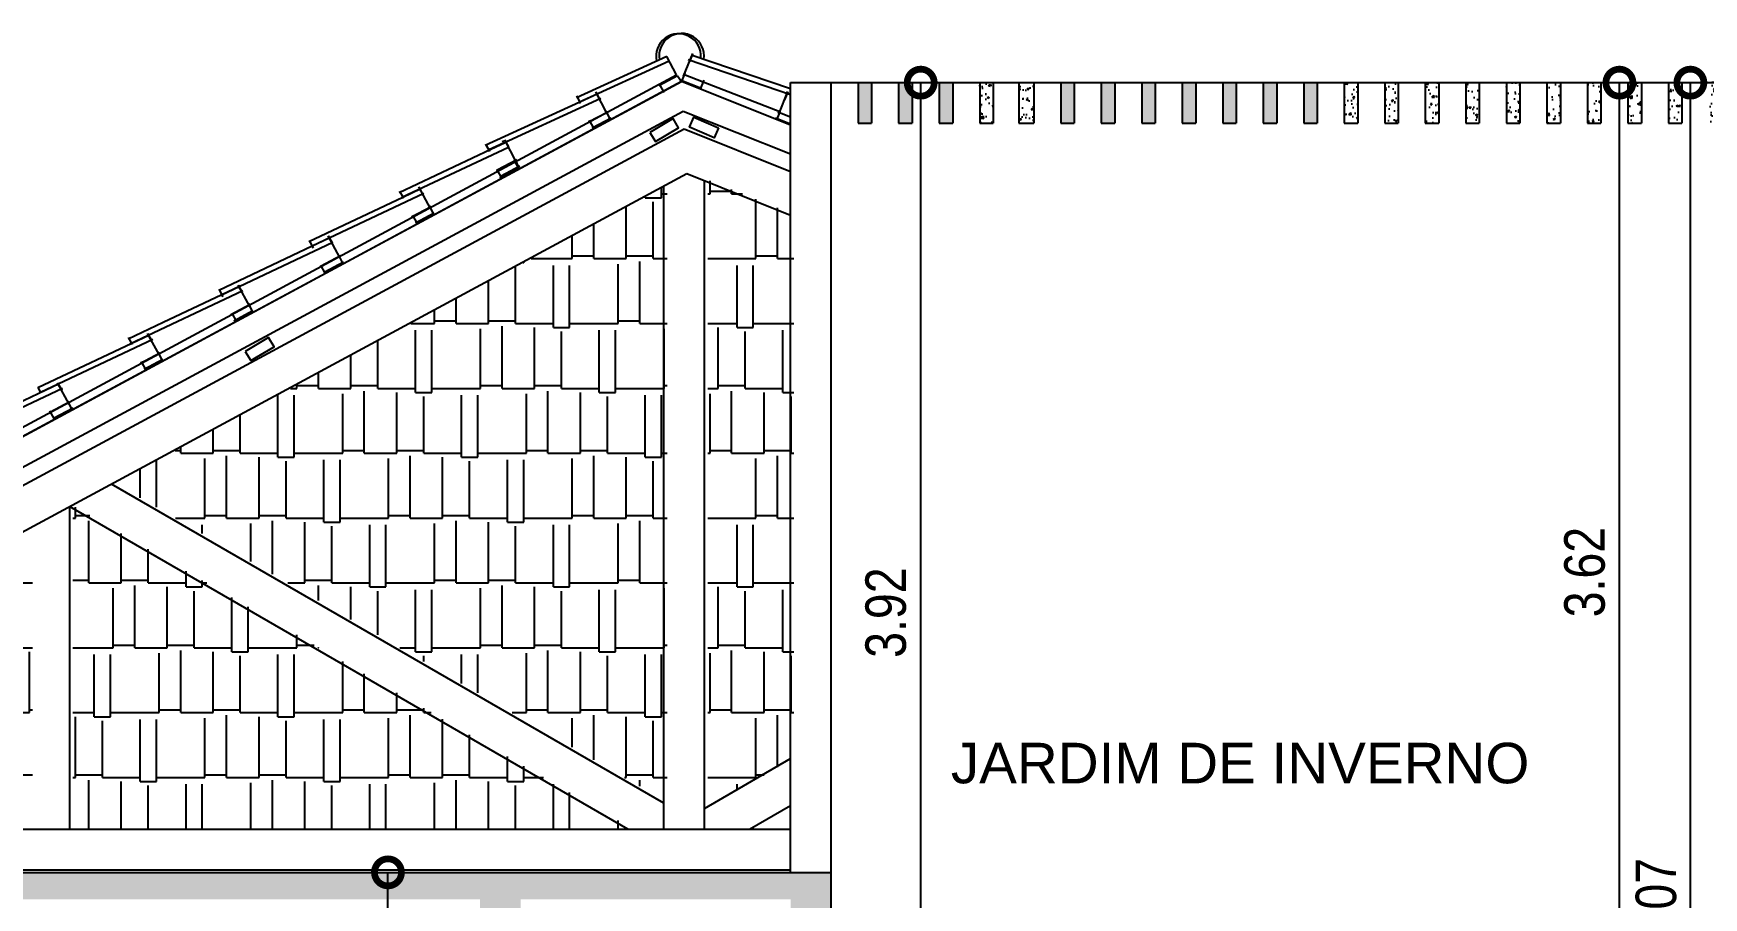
# Model space of a CAD drawing. Extents: x -109 to 1815, y -14679 to 345.
# Drawn here: x -100.11 to -93.93, y -44.51 to -41.31 of the extents above; entities that cross this region are included whole.
import ezdxf

# ---------------------------------------------------------------- set-up
doc = ezdxf.new("R2010")
doc.units = 0
doc.header["$MEASUREMENT"] = 0
doc.layers.get('0').update_dxf_attribs({"linetype": 'CONTINUOUS'})
doc.layers.get('DEFPOINTS').update_dxf_attribs({"linetype": 'CONTINUOUS'})
for name, color, linetype in [('corte-caibro', 2, 'CONTINUOUS'), ('corte-telha', 3, 'CONTINUOUS'), ('COTA', 1, 'CONTINUOUS'), ('LINHA-TELHA-VISTA', 1, 'CONTINUOUS'), ('linha-vista-3', 1, 'CONTINUOUS'), ('PAREDE', 6, 'CONTINUOUS'), ('PORTA', 3, 'CONTINUOUS')]:
    doc.layers.add(name, color=color, linetype=linetype)
doc.styles.add('REGUA120', font='arial.ttf')
doc.styles.add('SIMPLEX', font='techl___.ttf')
doc.dimstyles.new('50model', dxfattribs={"dimtxt": 0.15, "dimasz": 0.2, "dimexe": 0.08, "dimexo": 0.2, "dimgap": 0.05, "dimtad": 1, "dimzin": 4, "dimdsep": 46, "dimtxsty": 'SIMPLEX', "dimblk1": 'DOTSMALL', "dimblk2": 'DOTSMALL', "dimsah": 1, "dimcen": 0.2, "dimadec": 0, "dimazin": 0, "dimtfac": 1, "dimtmove": 2, "dimatfit": 3, "dimldrblk": 'DOTSMALL', "dimfxl": 1, "dimtvp": 1, "dimtolj": 1, "dimtzin": 0, "dimarcsym": 0})
pattern_1 = [(50, (0, 0), (0.21517805, -0.01882564), [0.0225, -0.2475]), (355, (0, 0), (-0.0416254, 0.22565764), [0.018, -0.198]), (100.4514, (0.01793, -0.00157), (0.1735528, 0.20683186), [0.01912206, -0.21034263]), (46.1842, (0, 0.06), (0.3201723, -0.0496557), [0.03375, -0.37125]), (96.6356, (0.02668, 0.05586), (0.2803988, 0.2922354), [0.0286831, -0.3155139]), (351.1842, (0, 0.06), (0.2803986, 0.2922356), [0.027, -0.297]), (21, (0.03, 0.045), (0.17907212, -0.12078567), [0.0225, -0.2475]), (326, (0.03, 0.045), (0.0729946, 0.217545), [0.018, -0.198]), (71.4514, (0.04492, 0.03493), (0.2520668, 0.09675915), [0.01912206, -0.21034263]), (37.5, (0, 0), (0.003647957, 0.099868156), [0, -0.1956, 0, -0.201, 0, -0.19875]), (7.5, (0, 0), (0.07892086, 0.11832351), [0, -0.1146, 0, -0.1911, 0, -0.07575]), (327.5, (-0.0669, 0), (0.16014673, -0.00676646), [0, -0.075, 0, -0.234, 0, -0.3105]), (317.5, (-0.0969, 0), (0.17495585, 0.0300315), [0, -0.0975, 0, -0.1554, 0, -0.2205])]
pattern_2 = [(50, (0, 0), (0.071726018, -0.006275213), [0.0075, -0.0825]), (355, (0, 0), (-0.013875133, 0.075219213), [0.006, -0.066]), (100.4514, (0.00598, -0.00052), (0.05785094, 0.068943954), [0.00637402, -0.07011421]), (46.1842, (0, 0.02), (0.106724105, -0.0165519), [0.01125, -0.12375]), (96.6356, (0.00889, 0.01862), (0.09346627, 0.09741179), [0.00956103, -0.1051713]), (351.1842, (0, 0.02), (0.0934662, 0.09741186), [0.009, -0.099]), (21, (0.01, 0.015), (0.059690705, -0.04026189), [0.0075, -0.0825]), (326, (0.01, 0.015), (0.024331533, 0.072515005), [0.006, -0.066]), (71.4514, (0.014974, 0.011645), (0.084022263, 0.03225305), [0.00637402, -0.07011421]), (37.5, (0, 0), (0.0012159855, 0.0332893854), [0, -0.0652, 0, -0.067, 0, -0.06625]), (7.5, (0, 0), (0.026306954, 0.039441171), [0, -0.0382, 0, -0.0637, 0, -0.02525]), (327.5, (-0.0223, 0), (0.0533822436, -0.002255487), [0, -0.025, 0, -0.078, 0, -0.1035]), (317.5, (-0.0323, 0), (0.058318617, 0.010010498), [0, -0.0325, 0, -0.0518, 0, -0.0735])]
pattern_3 = [(0, (-705.1051, -288.14397), (0.51, 0.24), [0.12, -0.1, 0.14, -0.06, 0.18, -0.08]), (0, (-704.9851, -288.13397), (0.51, 0.24), [0.1, -0.38, 0.08, -0.12]), (0, (-704.7451, -288.15897), (0.51, 0.24), [0.06, -0.62]), (90, (-705.1051, -288.14397), (-0.17, 0.24), [0.23, -0.73]), (90, (-704.9851, -288.14397), (-0.17, 0.24), [0.225, -0.735]), (90, (-704.8851, -288.14397), (-0.17, 0.24), [0.21, -0.75]), (90, (-704.7451, -288.15897), (-0.17, 0.24), [0.23, -0.73]), (90, (-704.6851, -288.15897), (-0.17, 0.24), [0.23, -0.73]), (90, (-704.5051, -288.14397), (-0.17, 0.24), [0.22, -0.74])]

# ---------------------------------------------------------------- blocks, each defined once
blk = doc.blocks.new('_DOTSMALL')
at = {"color": 0, "linetype": 'ByBlock', "ltscale": 0.05, "const_width": 0.5}
blk.add_lwpolyline([(-0.0625, 0, 1), (0.0625, 0, 1)], format="xyb", close=True, dxfattribs=at)
blk = doc.blocks.new('*D143')
at = {"layer": 'COTA', "color": 0, "lineweight": -2, "transparency": 16777216}
for p, q in [((-98.9973, -44.4149), (-98.8773, -44.4149)), ((-98.7973, -45.4149), (-98.7973, -44.4149)), ((-98.6564, -45.4149), (-98.8773, -45.4149))]:
    blk.add_line(p, q, dxfattribs=at)
at = {"layer": 'DEFPOINTS', "color": 0, "transparency": 16777216}
for p in [(-98.7973, -44.4149), (-98.7973, -44.4149), (-98.4564, -45.4149)]:
    blk.add_point(p, dxfattribs=at)
at = {"layer": 'COTA', "color": 0, "lineweight": -2, "transparency": 16777216, "xscale": 0.2, "yscale": 0.2, "zscale": 0.2}
for p, rotation in [((-98.7973, -44.4149), 90), ((-98.7973, -45.4149), 270)]:
    blk.add_blockref('_DOTSMALL', p, dxfattribs=dict(at, rotation=rotation))
at = {"layer": 'COTA', "color": 0, "transparency": 16777216, "insert": (-98.9239, -44.9149), "char_height": 0.15, "attachment_point": 5, "rotation": 90, "style": 'SIMPLEX'}
blk.add_mtext('\\A1;1.00', dxfattribs=at)
blk = doc.blocks.new('*D146')
at = {"layer": 'COTA', "color": 0, "lineweight": -2, "transparency": 16777216}
for p, q in [((-96.9564, -41.4925), (-96.7448, -41.4925)), ((-96.8248, -45.4149), (-96.8248, -41.4925)), ((-96.9564, -45.4149), (-96.7448, -45.4149))]:
    blk.add_line(p, q, dxfattribs=at)
at = {"layer": 'DEFPOINTS', "color": 0, "transparency": 16777216}
for p in [(-97.1564, -41.4925), (-96.8248, -41.4925), (-97.1564, -45.4149)]:
    blk.add_point(p, dxfattribs=at)
at = {"layer": 'COTA', "color": 0, "lineweight": -2, "transparency": 16777216, "xscale": 0.2, "yscale": 0.2, "zscale": 0.2}
for p, rotation in [((-96.8248, -41.4925), 90), ((-96.8248, -45.4149), 270)]:
    blk.add_blockref('_DOTSMALL', p, dxfattribs=dict(at, rotation=rotation))
at = {"layer": 'COTA', "color": 0, "transparency": 16777216, "insert": (-96.9535, -43.4537), "char_height": 0.15, "attachment_point": 5, "rotation": 90, "style": 'SIMPLEX'}
blk.add_mtext('\\A1;3.92', dxfattribs=at)
blk = doc.blocks.new('*D149')
at = {"layer": 'COTA', "color": 0, "lineweight": -2, "transparency": 16777216}
for p, q in [((-94.3323, -41.4925), (-94.1577, -41.4925)), ((-94.2377, -45.1149), (-94.2377, -41.4925)), ((-94.3323, -45.1149), (-94.1577, -45.1149))]:
    blk.add_line(p, q, dxfattribs=at)
at = {"layer": 'DEFPOINTS', "color": 0, "transparency": 16777216}
for p in [(-94.5323, -41.4925), (-94.2377, -41.4925), (-94.5323, -45.1149)]:
    blk.add_point(p, dxfattribs=at)
at = {"layer": 'COTA', "color": 0, "lineweight": -2, "transparency": 16777216, "xscale": 0.2, "yscale": 0.2, "zscale": 0.2}
for p, rotation in [((-94.2377, -41.4925), 90), ((-94.2377, -45.1149), 270)]:
    blk.add_blockref('_DOTSMALL', p, dxfattribs=dict(at, rotation=rotation))
at = {"layer": 'COTA', "color": 0, "transparency": 16777216, "insert": (-94.366, -43.3037), "char_height": 0.15, "attachment_point": 5, "rotation": 90, "style": 'SIMPLEX'}
blk.add_mtext('\\A1;3.62', dxfattribs=at)
blk = doc.blocks.new('*D150')
at = {"layer": 'COTA', "color": 0, "lineweight": -2, "transparency": 16777216}
for p, q in [((-93.975, -47.5649), (-93.975, -41.4925)), ((-93.8209, -41.4925), (-93.895, -41.4925)), ((-93.8209, -47.5649), (-93.895, -47.5649))]:
    blk.add_line(p, q, dxfattribs=at)
at = {"layer": 'DEFPOINTS', "color": 0, "transparency": 16777216}
for p in [(-94.0209, -41.4925), (-93.975, -41.4925), (-94.0209, -47.5649)]:
    blk.add_point(p, dxfattribs=at)
at = {"layer": 'COTA', "color": 0, "lineweight": -2, "transparency": 16777216, "xscale": 0.2, "yscale": 0.2, "zscale": 0.2}
for p, rotation in [((-93.975, -41.4925), 90), ((-93.975, -47.5649), 270)]:
    blk.add_blockref('_DOTSMALL', p, dxfattribs=dict(at, rotation=rotation))
at = {"layer": 'COTA', "color": 0, "transparency": 16777216, "insert": (-94.1016, -44.5287), "char_height": 0.15, "attachment_point": 5, "rotation": 90, "style": 'SIMPLEX'}
blk.add_mtext('\\A1;6.07', dxfattribs=at)

msp = doc.modelspace()

# ---------------------------------------------------------------- hatches: boundary and pattern name
at = {"layer": 'COTA'}
h = msp.add_hatch(dxfattribs=at)
h.set_pattern_fill('AR-CONC', color=256, scale=0.03, style=0)
h.set_pattern_definition(pattern_1)
h.paths.add_polyline_path([(-96.4064, -41.4925), (-96.4614, -41.4925), (-96.4614, -41.6425), (-96.4064, -41.6425)])
h = msp.add_hatch(dxfattribs=at)
h.set_pattern_fill('AR-CONC', color=256, scale=0.03, style=0)
h.set_pattern_definition(pattern_1)
h.paths.add_polyline_path([(-98.4564, -44.5149), (-98.4564, -44.7649), (-98.3064, -44.7649), (-98.3064, -44.5149), (-97.3064, -44.5149), (-97.3064, -44.7649), (-97.1564, -44.7649), (-97.1564, -44.4149), (-97.6089, -44.4149), (-102.5064, -44.4149), (-102.5064, -44.7649), (-102.3564, -44.7649), (-102.3564, -44.5149)])
at = {"layer": 'LINHA-TELHA-VISTA'}
h = msp.add_hatch(dxfattribs=at)
h.set_pattern_fill('AR-RSHKE', color=256, scale=0.02, style=0)
h.set_pattern_definition(pattern_3)
h.paths.add_polyline_path([(-97.2942, -41.98), (-97.6134, -41.8525), (-97.6134, -44.1743), (-97.2942, -43.99)])
h.paths.add_polyline_path([(-97.2942, -44.1632), (-97.4467, -44.2512), (-97.2942, -44.2512)])
h.paths.add_polyline_path([(-97.8967, -44.2512), (-99.9637, -43.0578), (-99.9637, -44.2512)])
h.paths.add_polyline_path([(-102.178, -44.2512), (-100.1137, -44.2512), (-100.1137, -43.1387)])
h = msp.add_hatch(dxfattribs=at)
h.set_pattern_fill('AR-RSHKE', color=256, scale=0.02, style=0)
h.set_pattern_definition(pattern_3)
h.paths.add_polyline_path([(-99.8086, -42.9742), (-97.7634, -44.155), (-97.7634, -41.8719)])
at = {"layer": 'PORTA'}
h = msp.add_hatch(dxfattribs=at)
h.set_pattern_fill('AR-CONC', color=1, scale=0.01, style=0)
h.set_pattern_definition(pattern_2)
h.paths.add_polyline_path([(-97.0064, -41.4925), (-97.0564, -41.4925), (-97.0564, -41.6425), (-97.0064, -41.6425)])
h.paths.add_polyline_path([(-96.8564, -41.4925), (-96.9064, -41.4925), (-96.9064, -41.6425), (-96.8564, -41.6425)])
h.paths.add_polyline_path([(-96.7064, -41.4925), (-96.7564, -41.4925), (-96.7564, -41.6425), (-96.7064, -41.6425)])
h.paths.add_polyline_path([(-96.2564, -41.4925), (-96.3064, -41.4925), (-96.3064, -41.6425), (-96.2564, -41.6425)])
h.paths.add_polyline_path([(-96.1064, -41.4925), (-96.1564, -41.4925), (-96.1564, -41.6425), (-96.1064, -41.6425)])
h.paths.add_polyline_path([(-95.9564, -41.4925), (-96.0064, -41.4925), (-96.0064, -41.6425), (-95.9564, -41.6425)])
h.paths.add_polyline_path([(-95.8064, -41.4925), (-95.8564, -41.4925), (-95.8564, -41.6425), (-95.8064, -41.6425)])
h.paths.add_polyline_path([(-95.6564, -41.4925), (-95.7064, -41.4925), (-95.7064, -41.6425), (-95.6564, -41.6425)])
h.paths.add_polyline_path([(-95.5064, -41.4925), (-95.5564, -41.4925), (-95.5564, -41.6425), (-95.5064, -41.6425)])
h.paths.add_polyline_path([(-95.3564, -41.4925), (-95.4064, -41.4925), (-95.4064, -41.6425), (-95.3564, -41.6425)])
h = msp.add_hatch(dxfattribs=at)
h.set_pattern_fill('AR-CONC', color=1, scale=0.01, style=0)
h.set_pattern_definition(pattern_2)
h.paths.add_polyline_path([(-96.5564, -41.4925), (-96.6064, -41.4925), (-96.6064, -41.6425), (-96.5564, -41.6425)])
h.paths.add_polyline_path([(-96.4064, -41.4925), (-96.4614, -41.4925), (-96.4614, -41.6425), (-96.4064, -41.6425)])
h = msp.add_hatch(dxfattribs=at)
h.set_pattern_fill('AR-CONC', color=1, scale=0.01, style=0)
h.set_pattern_definition(pattern_2)
h.paths.add_polyline_path([(-95.2064, -41.4925), (-95.2564, -41.4925), (-95.2564, -41.6425), (-95.2064, -41.6425)])
h.paths.add_polyline_path([(-95.0564, -41.4925), (-95.1064, -41.4925), (-95.1064, -41.6425), (-95.0564, -41.6425)])
h.paths.add_polyline_path([(-94.9064, -41.4925), (-94.9564, -41.4925), (-94.9564, -41.6425), (-94.9064, -41.6425)])
h.paths.add_polyline_path([(-94.7564, -41.4925), (-94.8064, -41.4925), (-94.8064, -41.6425), (-94.7564, -41.6425)])
h.paths.add_polyline_path([(-94.6064, -41.4925), (-94.6564, -41.4925), (-94.6564, -41.6425), (-94.6064, -41.6425)])
h.paths.add_polyline_path([(-94.4564, -41.4925), (-94.5064, -41.4925), (-94.5064, -41.6425), (-94.4564, -41.6425)])
h.paths.add_polyline_path([(-94.3064, -41.4925), (-94.3564, -41.4925), (-94.3564, -41.6425), (-94.3064, -41.6425)])
h.paths.add_polyline_path([(-94.1564, -41.4925), (-94.2064, -41.4925), (-94.2064, -41.6425), (-94.1564, -41.6425)])
h.paths.add_polyline_path([(-94.0064, -41.4925), (-94.0564, -41.4925), (-94.0564, -41.6425), (-94.0064, -41.6425)])
h.paths.add_polyline_path([(-93.8564, -41.4925), (-93.9064, -41.4925), (-93.9064, -41.6425), (-93.8564, -41.6425)])

# ---------------------------------------------------------------- linework, layer by layer
at = {"layer": 'corte-caibro'}
for p, q in [((-97.765, -41.3951), (-98.0998, -41.5483)), ((-97.7556, -41.4128), (-98.0901, -41.5659)), ((-97.6852, -41.407), (-97.3064, -41.5357)), ((-97.6701, -41.3874), (-97.681, -41.4138)), ((-97.6748, -41.3895), (-97.3064, -41.5146)), ((-97.725, -41.4677), (-97.7945, -41.5041)), ((-97.7829, -41.5262), (-97.7107, -41.4885)), ((-97.725, -41.4677), (-97.7107, -41.4885)), ((-97.6398, -41.513), (-97.7155, -41.4828)), ((-97.6977, -41.4559), (-97.7107, -41.4885)), ((-97.7034, -41.4607), (-97.6305, -41.4898)), ((-97.6281, -41.4837), (-97.641, -41.5162)), ((-98.0086, -41.5512), (-98.4275, -41.743)), ((-98.0989, -41.5415), (-98.0869, -41.5644)), ((-97.7917, -41.4987), (-97.7762, -41.5283)), ((-97.3167, -41.5269), (-97.3287, -41.5561)), ((-97.3247, -41.5295), (-97.3064, -41.5357)), ((-98.0866, -41.565), (-98.4372, -41.7254)), ((-98.0869, -41.5644), (-98.085, -41.568)), ((-97.9831, -41.6011), (-98.0553, -41.6388)), ((-97.9905, -41.5976), (-97.9743, -41.6286)), ((-97.346, -41.5997), (-97.3584, -41.6308)), ((-97.3533, -41.6005), (-97.3064, -41.6193)), ((-98.0519, -41.6314), (-98.0349, -41.6637)), ((-98.0465, -41.6416), (-98.0512, -41.6327)), ((-98.0411, -41.6596), (-97.9715, -41.6232)), ((-97.3064, -41.6462), (-97.3626, -41.6237)), ((-98.416, -41.7403), (-98.7553, -41.9005)), ((-98.3514, -41.7319), (-98.7454, -41.918)), ((-98.4356, -41.7199), (-98.4243, -41.7415)), ((-98.3537, -41.7092), (-98.4243, -41.7415)), ((-98.4243, -41.7415), (-98.421, -41.7478)), ((-98.3636, -41.7156), (-98.416, -41.7403)), ((-98.3668, -41.7171), (-98.3723, -41.707)), ((-98.3653, -41.7038), (-98.3511, -41.7302)), ((-98.3263, -41.7849), (-98.3955, -41.8221)), ((-98.3205, -41.7782), (-98.3927, -41.8159)), ((-98.3785, -41.8367), (-98.3089, -41.8003)), ((-98.33, -41.7806), (-98.3142, -41.8101)), ((-98.3249, -41.7805), (-98.3111, -41.811)), ((-98.3947, -41.812), (-98.3792, -41.8417)), ((-98.3927, -41.8166), (-98.3768, -41.8461)), ((-98.388, -41.8254), (-98.3927, -41.8166)), ((-98.3836, -41.8441), (-98.3119, -41.8054)), ((-98.7419, -41.917), (-99.0905, -42.0817)), ((-98.6641, -41.9024), (-99.0806, -42.0991)), ((-98.7545, -41.8937), (-98.7422, -41.9165)), ((-98.7422, -41.9165), (-98.7403, -41.9201)), ((-98.6754, -41.8856), (-98.7419, -41.917)), ((-98.683, -41.8794), (-98.6677, -41.907)), ((-98.638, -41.9519), (-98.7097, -41.9905)), ((-98.7064, -41.983), (-98.6891, -42.0152)), ((-98.7009, -41.9932), (-98.7057, -41.9844)), ((-98.6952, -42.0111), (-98.6261, -41.9739)), ((-98.6454, -41.9485), (-98.6288, -41.9794)), ((-99.0775, -42.0976), (-99.4237, -42.2612)), ((-99.0014, -42.0838), (-99.4166, -42.2799)), ((-99.089, -42.0761), (-99.0775, -42.0976)), ((-99.0072, -42.0644), (-99.0775, -42.0976)), ((-99.0775, -42.0976), (-99.0741, -42.1039)), ((-99.0189, -42.0592), (-99.0044, -42.0855)), ((-99.0471, -42.1678), (-99.0312, -42.1973)), ((-98.9732, -42.133), (-99.045, -42.1717)), ((-99.0305, -42.1922), (-98.9614, -42.155)), ((-98.9776, -42.1354), (-98.9635, -42.1658)), ((-99.3347, -42.2633), (-99.7525, -42.4607)), ((-99.4121, -42.2777), (-99.6293, -42.3803)), ((-99.4236, -42.2562), (-99.4121, -42.2777)), ((-99.3446, -42.2458), (-99.4121, -42.2777)), ((-99.412, -42.2778), (-99.4087, -42.284)), ((-99.3521, -42.2419), (-99.3383, -42.2669)), ((-99.3078, -42.3131), (-99.3796, -42.3518)), ((-99.3755, -42.3456), (-99.3596, -42.3751)), ((-99.3677, -42.3738), (-99.2973, -42.3359)), ((-99.3153, -42.3098), (-99.2987, -42.3406)), ((-99.6293, -42.3803), (-99.7597, -42.4419)), ((-99.6867, -42.4221), (-99.6729, -42.4471)), ((-99.6803, -42.4265), (-100.0943, -42.6221)), ((-99.6679, -42.4428), (-100.0844, -42.6395)), ((-99.7589, -42.4351), (-99.7447, -42.4615)), ((-99.6424, -42.4933), (-99.7142, -42.5319)), ((-99.7108, -42.5244), (-99.6935, -42.5566)), ((-99.7054, -42.5346), (-99.7101, -42.5257)), ((-99.6997, -42.5525), (-99.6305, -42.5153)), ((-99.6499, -42.4899), (-99.6333, -42.5207)), ((-100.0145, -42.6074), (-100.4285, -42.803)), ((-100.0193, -42.6059), (-100.0055, -42.6309)), ((-100.0021, -42.6237), (-100.4186, -42.8204)), ((-100.0942, -42.6202), (-100.0826, -42.6416)), ((-100.0502, -42.7063), (-100.0336, -42.7372)), ((-99.9779, -42.6749), (-100.047, -42.7121)), ((-100.0352, -42.7342), (-99.9634, -42.6955)), ((-99.9841, -42.6709), (-99.9675, -42.7017))]:
    msp.add_line(p, q, dxfattribs=at)
for centre, start, end in [((-97.7215, -41.3944), 356.22365, 192.45526), ((-97.7101, -41.3934), 351.6796, 189.75697)]:
    msp.add_arc(centre, 0.0831, start, end, dxfattribs=at)
at = {"layer": 'corte-telha'}
for p, q in [((-97.7107, -41.4885), (-103.1377, -44.4134)), ((-102.981, -44.3234), (-97.7107, -41.4885)), ((-97.3064, -41.6499), (-97.7107, -41.4885)), ((-98.0197, -41.5343), (-98.0866, -41.565)), ((-98.0272, -41.528), (-98.0123, -41.5558)), ((-97.7044, -41.5987), (-103.0901, -44.5014)), ((-97.3064, -41.7576), (-97.7044, -41.5987)), ((-97.7006, -41.6648), (-102.5064, -44.2549)), ((-97.3064, -41.8222), (-97.7006, -41.6648)), ((-97.6912, -41.8301), (-102.1903, -44.2549)), ((-97.3064, -41.9838), (-97.6912, -41.8301)), ((-97.6256, -44.2549), (-97.6256, -41.8563)), ((-97.7756, -44.2549), (-97.7756, -41.8756)), ((-97.7756, -44.1587), (-99.8208, -42.9779)), ((-99.976, -43.0615), (-99.976, -44.2549)), ((-97.9089, -44.2549), (-99.976, -43.0615)), ((-97.6256, -44.178), (-97.3064, -43.9937)), ((-97.4589, -44.2549), (-97.3064, -44.1669)), ((-102.5064, -44.2549), (-97.6089, -44.2549)), ((-97.6089, -44.2549), (-97.3064, -44.2549)), ((-102.5064, -44.4049), (-97.6089, -44.4049)), ((-97.6089, -44.4049), (-97.3064, -44.4049))]:
    msp.add_line(p, q, dxfattribs=at)
for points in [[(-97.8275, -41.6764), (-97.8069, -41.7107), (-97.7212, -41.6592), (-97.7418, -41.6249)], [(-97.5733, -41.66), (-97.5893, -41.6966), (-97.6809, -41.6566), (-97.6649, -41.6199)], [(-99.3256, -42.4868), (-99.305, -42.5211), (-99.2193, -42.4695), (-99.2399, -42.4353)]]:
    msp.add_lwpolyline(points, close=True, dxfattribs=at)
at = {"layer": 'COTA'}
msp.add_line((-97.3064, -41.7925), (-97.3064, -41.4925), dxfattribs=at)
at = {"layer": 'linha-vista-3'}
for p, q in [((-97.7286, -41.4634), (-97.765, -41.3951)), ((-97.7026, -41.468), (-97.6691, -41.3843)), ((-102.3238, -43.9385), (-97.7285, -41.4635)), ((-97.6305, -41.4898), (-97.346, -41.5997)), ((-97.9852, -41.6078), (-98.0277, -41.5266)), ((-97.3497, -41.609), (-97.3162, -41.5252)), ((-98.3226, -41.7849), (-98.3651, -41.7037)), ((-98.64, -41.9587), (-98.6834, -41.8779)), ((-98.9752, -42.1398), (-99.0187, -42.0591)), ((-99.3091, -42.3212), (-99.3519, -42.2418)), ((-99.6451, -42.4987), (-99.6872, -42.4206)), ((-99.9779, -42.6823), (-100.0207, -42.6029))]:
    msp.add_line(p, q, dxfattribs=at)
at = {"layer": 'PAREDE'}
for p, q in [((-97.3064, -41.4925), (-92.8564, -41.4925)), ((-97.3064, -44.4149), (-97.3064, -41.4925)), ((-97.1564, -45.4149), (-97.1564, -41.4925)), ((-97.0564, -41.4925), (-97.0564, -41.6425)), ((-97.0564, -41.4925), (-97.0564, -41.6425)), ((-97.0064, -41.4925), (-97.0064, -41.6425)), ((-96.9064, -41.4925), (-96.9064, -41.6425)), ((-96.8564, -41.4925), (-96.8564, -41.6425)), ((-96.7564, -41.4925), (-96.7564, -41.6425)), ((-96.7064, -41.4925), (-96.7064, -41.6425)), ((-96.6064, -41.4925), (-96.6064, -41.6425)), ((-96.5564, -41.4925), (-96.5564, -41.6425)), ((-96.4614, -41.4925), (-96.4614, -41.6425)), ((-96.4064, -41.4925), (-96.4064, -41.6425)), ((-96.3064, -41.4925), (-96.3064, -41.6425)), ((-96.2564, -41.4925), (-96.2564, -41.6425)), ((-96.1564, -41.4925), (-96.1564, -41.6425)), ((-96.1064, -41.4925), (-96.1064, -41.6425)), ((-96.0064, -41.4925), (-96.0064, -41.6425)), ((-95.9564, -41.4925), (-95.9564, -41.6425)), ((-95.8564, -41.4925), (-95.8564, -41.6425)), ((-95.8064, -41.4925), (-95.8064, -41.6425)), ((-95.7064, -41.4925), (-95.7064, -41.6425)), ((-95.6564, -41.4925), (-95.6564, -41.6425)), ((-95.5564, -41.4925), (-95.5564, -41.6425)), ((-95.5064, -41.4925), (-95.5064, -41.6425)), ((-95.4064, -41.4925), (-95.4064, -41.6425)), ((-95.3564, -41.4925), (-95.3564, -41.6425)), ((-95.2564, -41.4925), (-95.2564, -41.6425)), ((-95.2064, -41.4925), (-95.2064, -41.6425)), ((-95.1064, -41.4925), (-95.1064, -41.6425)), ((-95.0564, -41.4925), (-95.0564, -41.6425)), ((-94.9564, -41.4925), (-94.9564, -41.6425)), ((-94.9064, -41.4925), (-94.9064, -41.6425)), ((-94.8064, -41.4925), (-94.8064, -41.6425)), ((-94.7564, -41.4925), (-94.7564, -41.6425)), ((-94.6564, -41.4925), (-94.6564, -41.6425)), ((-94.6064, -41.4925), (-94.6064, -41.6425)), ((-94.5064, -41.4925), (-94.5064, -41.6425)), ((-94.4564, -41.4925), (-94.4564, -41.6425)), ((-94.3564, -41.4925), (-94.3564, -41.6425)), ((-94.3064, -41.4925), (-94.3064, -41.6425)), ((-94.2064, -41.4925), (-94.2064, -41.6425)), ((-94.1564, -41.4925), (-94.1564, -41.6425)), ((-94.0564, -41.4925), (-94.0564, -41.6425)), ((-94.0064, -41.4925), (-94.0064, -41.6425)), ((-97.0564, -41.6425), (-97.0064, -41.6425)), ((-96.9064, -41.6425), (-96.8564, -41.6425)), ((-96.7564, -41.6425), (-96.7064, -41.6425)), ((-96.6064, -41.6425), (-96.5564, -41.6425)), ((-96.4614, -41.6425), (-96.4064, -41.6425)), ((-96.3064, -41.6425), (-96.2564, -41.6425)), ((-96.1564, -41.6425), (-96.1064, -41.6425)), ((-96.0064, -41.6425), (-95.9564, -41.6425)), ((-95.8564, -41.6425), (-95.8064, -41.6425)), ((-95.7064, -41.6425), (-95.6564, -41.6425)), ((-95.5564, -41.6425), (-95.5064, -41.6425)), ((-95.4064, -41.6425), (-95.3564, -41.6425)), ((-95.2564, -41.6425), (-95.2064, -41.6425)), ((-95.1064, -41.6425), (-95.0564, -41.6425)), ((-94.9564, -41.6425), (-94.9064, -41.6425)), ((-94.8064, -41.6425), (-94.7564, -41.6425)), ((-94.6564, -41.6425), (-94.6064, -41.6425)), ((-94.5064, -41.6425), (-94.4564, -41.6425)), ((-94.3564, -41.6425), (-94.3064, -41.6425)), ((-94.2064, -41.6425), (-94.1564, -41.6425)), ((-94.0564, -41.6425), (-94.0064, -41.6425)), ((-102.5064, -44.4149), (-97.6089, -44.4149)), ((-97.6089, -44.4149), (-97.1564, -44.4149))]:
    msp.add_line(p, q, dxfattribs=at)

# ---------------------------------------------------------------- texts
at = {"layer": 'PORTA', "color": 3, "style": 'REGUA120'}
msp.add_text('JARDIM DE INVERNO', height=0.15, dxfattribs=at).set_placement((-96.7131, -44.0853))

# ---------------------------------------------------------------- dimensions: what is measured, and where the dimension line sits
at = {"layer": 'COTA'}
for base, p1, p2, picture, middle in [((-96.8248, -41.4925), (-97.1564, -45.4149), (-97.1564, -41.4925), '*D146', (-96.9535, -43.4537)), ((-94.2377, -41.4925), (-94.5323, -45.1149), (-94.5323, -41.4925), '*D149', (-94.366, -43.3037)), ((-93.975, -41.4925), (-94.0209, -47.5649), (-94.0209, -41.4925), '*D150', (-94.1016, -44.5287)), ((-98.7973, -44.4149), (-98.4564, -45.4149), (-98.7973, -44.4149), '*D143', (-98.9239, -44.9149))]:
    dim = msp.add_linear_dim(base=base, p1=p1, p2=p2, angle=90, dimstyle='50model', dxfattribs=at)
    dim.commit()
    dim.dimension.update_dxf_attribs({"geometry": picture, "text_midpoint": middle})

doc.saveas('drawing.dxf')
